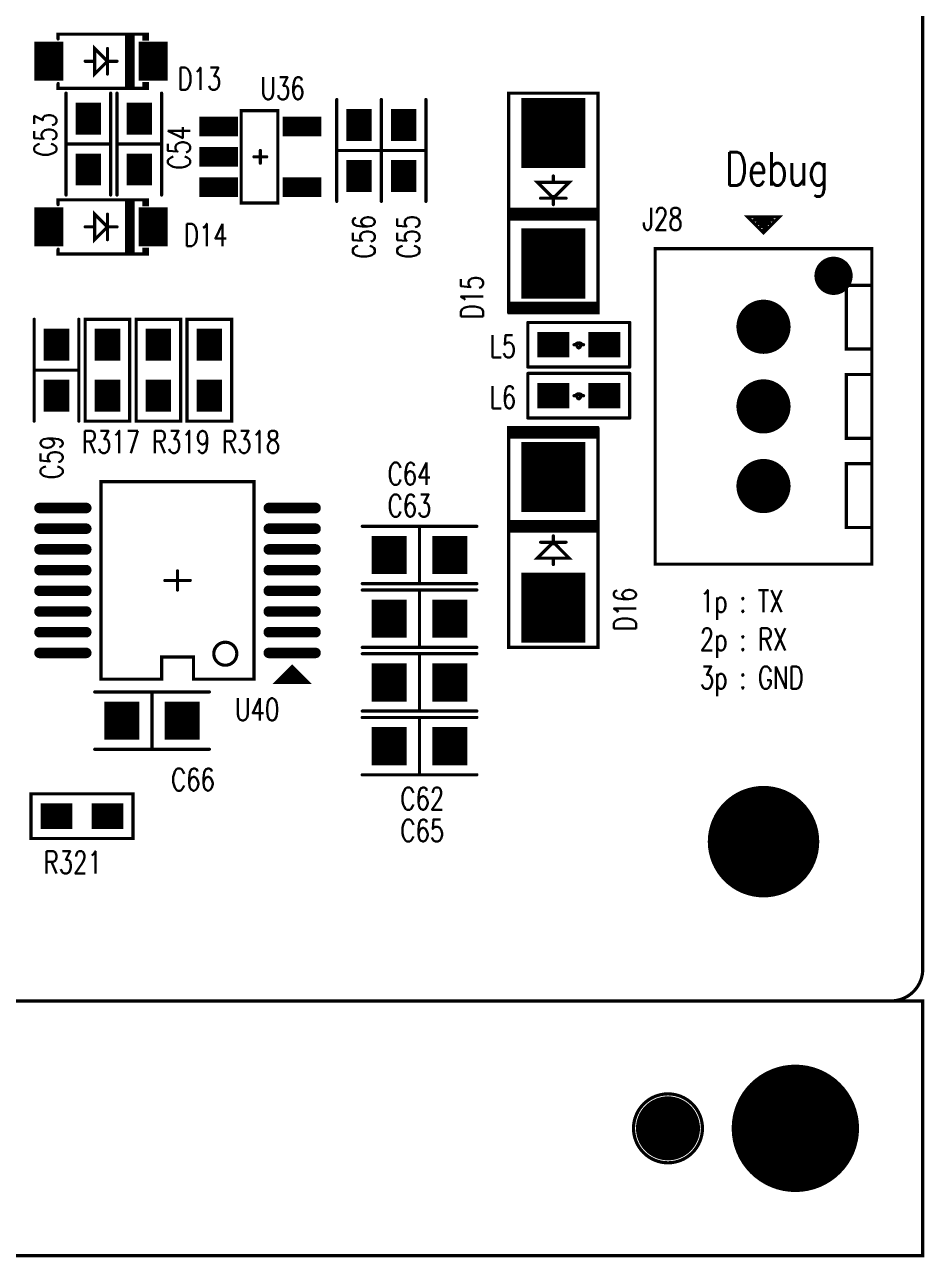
# Model space of a CAD drawing. Extents: x -22 to 239, y -29 to 162.
# Drawn here: x 209.8 to 238.05, y -8.05 to 30.65 of the extents above; entities that cross this region are included whole.
import ezdxf

# ---------------------------------------------------------------- set-up
doc = ezdxf.new("R2010")
doc.units = 0
for name, color, linetype in [('2D_LINE_00', 150, 'CONTINUOUS'), ('BOARD_OUTLINE_00', 255, 'CONTINUOUS'), ('DRIL_NPLTE_THRU_01', 5, 'CONTINUOUS'), ('DRIL_NPLTE_THRU_02', 106, 'CONTINUOUS'), ('DRIL_NPLTE_THRU_03', 96, 'CONTINUOUS'), ('DRIL_NPLTE_THRU_04', 34, 'CONTINUOUS'), ('DRIL_PLTE_THRU_01', 5, 'CONTINUOUS'), ('DRIL_PLTE_THRU_02', 106, 'CONTINUOUS'), ('DRIL_PLTE_THRU_03', 96, 'CONTINUOUS'), ('DRIL_PLTE_THRU_04', 34, 'CONTINUOUS'), ('DRIL_SYMBOL', 255, 'CONTINUOUS'), ('PADS_BOT', 43, 'CONTINUOUS'), ('PADS_INNER', 186, 'CONTINUOUS'), ('PADS_TOP', 186, 'CONTINUOUS'), ('PADS_XR_121', 255, 'CONTINUOUS'), ('PART_BOT_2DLINE_00', 210, 'CONTINUOUS'), ('PART_BOT_COPPER_121', 255, 'CONTINUOUS'), ('PART_NAME_01', 3, 'CONTINUOUS'), ('PART_TOP_2DLINE_00', 150, 'CONTINUOUS'), ('PART_TOP_COPPER_121', 255, 'CONTINUOUS'), ('TEXT_126', 255, 'CONTINUOUS')]:
    doc.layers.add(name, color=color, linetype=linetype)
doc.styles.add('W0$1', font='simplex', dxfattribs={"width": 0.75})
doc.styles.add('W0$15', font='simplex', dxfattribs={"width": 0.75})

# ---------------------------------------------------------------- blocks, each defined once
blk = doc.blocks.new('BOARD_100')
at = {"layer": 'BOARD_OUTLINE_00', "const_width": 0.1}
blk.add_lwpolyline([(0, -1, -0.414214), (1, 0), (237, 0, -0.414214), (238, -1), (238, -149, -0.414214), (237, -150), (1, -150, -0.414214), (0, -149)], format="xyb", close=True, dxfattribs=at)
blk = doc.blocks.new('SMOOTH_0$1')
at = {"const_width": 0.05}
blk.add_lwpolyline([(-0.025, 0, 1), (0.025, 0, 1)], format="xyb", close=True, dxfattribs=at)
blk = doc.blocks.new('DRAWING_3')
at = {"layer": '2D_LINE_00', "const_width": 0.1}
blk.add_lwpolyline([(0.052, -1.226), (238.052, -1.226), (238.052, -9.226), (0.052, -9.226)], close=True, dxfattribs=at)
at = {"layer": '2D_LINE_00'}
for p in [(238.052, -1.226), (238.052, -9.226)]:
    blk.add_blockref('SMOOTH_0$1', p, dxfattribs=at)
blk = doc.blocks.new('DRIL_SYMBOL_4')
at = {"layer": 'DRIL_SYMBOL', "const_width": 0.0508}
for points in [[(-0.254, 0), (0.254, 0)], [(0, -0.254), (0, 0.254)]]:
    blk.add_lwpolyline(points, dxfattribs=at)
blk = doc.blocks.new('DRIL_HOLE_4')
at = {"const_width": 2}
blk.add_lwpolyline([(-1, 0, 1), (1, 0, 1)], format="xyb", close=True, dxfattribs=at)
blk.add_blockref('DRIL_SYMBOL_4', (0, 0))
blk = doc.blocks.new('PAD_0')
at = {"const_width": 1}
blk.add_lwpolyline([(0, -0.5, 1), (0, 0.5, 1)], format="xyb", close=True, dxfattribs=at)
blk = doc.blocks.new('STK_TOP_92')
at = {"layer": 'DRIL_NPLTE_THRU_01'}
blk.add_blockref('DRIL_HOLE_4', (0, 0), dxfattribs=at)
at = {"layer": 'DRIL_NPLTE_THRU_02'}
blk.add_blockref('DRIL_HOLE_4', (0, 0), dxfattribs=at)
at = {"layer": 'DRIL_NPLTE_THRU_03'}
blk.add_blockref('DRIL_HOLE_4', (0, 0), dxfattribs=at)
at = {"layer": 'DRIL_NPLTE_THRU_04'}
blk.add_blockref('DRIL_HOLE_4', (0, 0), dxfattribs=at)
at = {"layer": 'PADS_BOT'}
blk.add_blockref('PAD_0', (0, 0), dxfattribs=at)
at = {"layer": 'PADS_INNER'}
blk.add_blockref('PAD_0', (0, 0), dxfattribs=at)
at = {"layer": 'PADS_TOP'}
blk.add_blockref('PAD_0', (0, 0), dxfattribs=at)
blk = doc.blocks.new('SYM_TOP_6')
blk.add_blockref('STK_TOP_92', (0, 0))
blk = doc.blocks.new('PART_TOP_1')
blk.add_blockref('SYM_TOP_6', (0, 0))
blk = doc.blocks.new('PART_BODY_TOP_4')
at = {"layer": 'PART_TOP_2DLINE_00', "const_width": 0.1}
blk.add_lwpolyline([(-1.082, 0, 1), (1.082, 0, 1)], format="xyb", close=True, dxfattribs=at)
at = {"layer": 'PART_TOP_COPPER_121', "const_width": 0.1}
blk.add_lwpolyline([(-0.955, 0, 1), (0.955, 0, 1)], format="xyb", close=True, dxfattribs=at)
blk = doc.blocks.new('DRIL_HOLE_0')
blk.add_lwpolyline([(0, 0, 1), (0, 0, 1)], format="xyb", close=True)
blk = doc.blocks.new('PAD_1')
blk.add_lwpolyline([(0, 0, 1), (0, 0, 1)], format="xyb", close=True)
blk = doc.blocks.new('PAD_2')
at = {"const_width": 0.5}
blk.add_lwpolyline([(0, -0.25, 1), (0, 0.25, 1)], format="xyb", close=True, dxfattribs=at)
blk = doc.blocks.new('STK_TOP_93')
at = {"layer": 'DRIL_PLTE_THRU_01'}
blk.add_blockref('DRIL_HOLE_0', (0, 0), dxfattribs=at)
at = {"layer": 'DRIL_PLTE_THRU_02'}
blk.add_blockref('DRIL_HOLE_0', (0, 0), dxfattribs=at)
at = {"layer": 'DRIL_PLTE_THRU_03'}
blk.add_blockref('DRIL_HOLE_0', (0, 0), dxfattribs=at)
at = {"layer": 'DRIL_PLTE_THRU_04'}
blk.add_blockref('DRIL_HOLE_0', (0, 0), dxfattribs=at)
at = {"layer": 'PADS_BOT'}
blk.add_blockref('PAD_1', (0, 0), dxfattribs=at)
at = {"layer": 'PADS_INNER'}
blk.add_blockref('PAD_1', (0, 0), dxfattribs=at)
at = {"layer": 'PADS_TOP'}
blk.add_blockref('PAD_2', (0, 0), dxfattribs=at)
at = {"layer": 'PADS_XR_121'}
blk.add_blockref('PAD_0', (0, 0), dxfattribs=at)
blk = doc.blocks.new('SYM_TOP_7')
for name in ['PART_BODY_TOP_4', 'STK_TOP_93']:
    blk.add_blockref(name, (0, 0))
blk = doc.blocks.new('PART_TOP_3')
blk.add_blockref('SYM_TOP_7', (0, 0))
blk = doc.blocks.new('PART_BODY_BOT_4')
at = {"layer": 'PART_BOT_2DLINE_00', "const_width": 0.1}
blk.add_lwpolyline([(-1.082, 0, 1), (1.082, 0, 1)], format="xyb", close=True, dxfattribs=at)
at = {"layer": 'PART_BOT_COPPER_121', "const_width": 0.1}
blk.add_lwpolyline([(-0.955, 0, 1), (0.955, 0, 1)], format="xyb", close=True, dxfattribs=at)
blk = doc.blocks.new('STK_BOT_93')
at = {"layer": 'DRIL_PLTE_THRU_01'}
blk.add_blockref('DRIL_HOLE_0', (0, 0), dxfattribs=at)
at = {"layer": 'DRIL_PLTE_THRU_02'}
blk.add_blockref('DRIL_HOLE_0', (0, 0), dxfattribs=at)
at = {"layer": 'DRIL_PLTE_THRU_03'}
blk.add_blockref('DRIL_HOLE_0', (0, 0), dxfattribs=at)
at = {"layer": 'DRIL_PLTE_THRU_04'}
blk.add_blockref('DRIL_HOLE_0', (0, 0), dxfattribs=at)
at = {"layer": 'PADS_BOT'}
blk.add_blockref('PAD_2', (0, 0), dxfattribs=at)
at = {"layer": 'PADS_INNER'}
blk.add_blockref('PAD_1', (0, 0), dxfattribs=at)
at = {"layer": 'PADS_TOP'}
blk.add_blockref('PAD_1', (0, 0), dxfattribs=at)
at = {"layer": 'PADS_XR_121'}
blk.add_blockref('PAD_0', (0, 0), dxfattribs=at)
blk = doc.blocks.new('SYM_BOT_7')
for name in ['PART_BODY_BOT_4', 'STK_BOT_93']:
    blk.add_blockref(name, (0, 0))
blk = doc.blocks.new('PART_BOT_5')
blk.add_blockref('SYM_BOT_7', (0, 0))
blk = doc.blocks.new('PART_BODY_TOP_6')
at = {"layer": 'PART_TOP_2DLINE_00', "const_width": 0.1}
blk.add_lwpolyline([(-3.1, -2.4), (-3.1, -0.5), (-2.4, -0.5), (-2.4, 0.5), (-3.1, 0.5), (-3.1, 2.4), (3.1, 2.4), (3.1, -2.4)], close=True, dxfattribs=at)
for points in [[(0, -0.4), (0, 0.4)], [(-0.3, 0), (0.3, 0)], [(-2.7, -3.6), (-3.2, -4.1), (-3.2, -3.1), (-2.7, -3.6)], [(-3.1, -3.2), (-3.1, -4), (-3, -3.9), (-3, -3.3), (-2.9, -3.4), (-2.9, -3.8), (-2.8, -3.7), (-2.8, -3.5)]]:
    blk.add_lwpolyline(points, dxfattribs=at)
blk.add_lwpolyline([(-2.3, -1.861, 1), (-2.3, -1.139, 1)], format="xyb", close=True, dxfattribs=at)
at = {"layer": 'PART_TOP_2DLINE_00'}
for p in [(-3.1, 2.4), (3.1, 2.4), (-3.1, 0.5), (-2.4, 0.5), (0, 0.4), (-0.3, 0), (0.3, 0), (0, -0.4), (-3.1, -0.5), (-2.4, -0.5), (-3.1, -2.4), (3.1, -2.4), (-3.2, -3.1), (-3.1, -3.2), (-3, -3.3), (-2.9, -3.4), (-2.8, -3.5), (-3, -3.9), (-2.9, -3.8), (-2.8, -3.7), (-2.7, -3.6), (-2.7, -3.6), (-3.2, -4.1), (-3.1, -4)]:
    blk.add_blockref('SMOOTH_0$1', p, dxfattribs=at)
blk = doc.blocks.new('PAD_4')
at = {"const_width": 0.165}
blk.add_lwpolyline([(-0.735, -0.0825), (0.735, -0.0825, 1), (0.735, 0.0825), (-0.735, 0.0825, 1)], format="xyb", close=True, dxfattribs=at)
blk = doc.blocks.new('STK_TOP_107')
at = {"layer": 'DRIL_NPLTE_THRU_01'}
blk.add_blockref('DRIL_HOLE_0', (0, 0), dxfattribs=at)
at = {"layer": 'DRIL_NPLTE_THRU_02'}
blk.add_blockref('DRIL_HOLE_0', (0, 0), dxfattribs=at)
at = {"layer": 'DRIL_NPLTE_THRU_03'}
blk.add_blockref('DRIL_HOLE_0', (0, 0), dxfattribs=at)
at = {"layer": 'DRIL_NPLTE_THRU_04'}
blk.add_blockref('DRIL_HOLE_0', (0, 0), dxfattribs=at)
at = {"layer": 'PADS_BOT'}
blk.add_blockref('PAD_1', (0, 0), dxfattribs=at)
at = {"layer": 'PADS_INNER'}
blk.add_blockref('PAD_1', (0, 0), dxfattribs=at)
at = {"layer": 'PADS_TOP', "rotation": 90}
blk.add_blockref('PAD_4', (0, 0), dxfattribs=at)
blk = doc.blocks.new('SYM_TOP_9')
for name, p in [('STK_TOP_107', (-2.275, 3.6)), ('STK_TOP_107', (-1.625, 3.6)), ('STK_TOP_107', (-0.975, 3.6)), ('STK_TOP_107', (-0.325, 3.6)), ('STK_TOP_107', (0.325, 3.6)), ('STK_TOP_107', (0.975, 3.6)), ('STK_TOP_107', (1.625, 3.6)), ('STK_TOP_107', (2.275, 3.6)), ('PART_BODY_TOP_6', (0, 0)), ('STK_TOP_107', (-2.275, -3.6)), ('STK_TOP_107', (-1.625, -3.6)), ('STK_TOP_107', (-0.975, -3.6)), ('STK_TOP_107', (-0.325, -3.6)), ('STK_TOP_107', (0.325, -3.6)), ('STK_TOP_107', (0.975, -3.6)), ('STK_TOP_107', (1.625, -3.6)), ('STK_TOP_107', (2.275, -3.6))]:
    blk.add_blockref(name, p)
blk = doc.blocks.new('PART_TOP_7')
blk.add_blockref('SYM_TOP_9', (0, 0))
at = {"layer": 'PART_NAME_01', "style": 'W0$1', "width": 0.75}
blk.add_text('U40', height=0.7, rotation=270, dxfattribs=at).set_placement((-4.4, -1.8))
blk = doc.blocks.new('PART_BODY_TOP_9')
at = {"layer": 'PART_TOP_2DLINE_00', "const_width": 0.1}
for points in [[(-1.45, 0.55), (1.45, 0.55), (1.45, -0.6), (-1.45, -0.6), (-1.45, 0.55)], [(-0.2, 0), (0.2, 0)], [(0, 0.2), (0, -0.2)]]:
    blk.add_lwpolyline(points, dxfattribs=at)
at = {"layer": 'PART_TOP_2DLINE_00'}
for p in [(-1.45, 0.55), (-1.45, 0.55), (1.45, 0.55), (-0.2, 0), (0, 0.2), (0.2, 0), (0, -0.2), (-1.45, -0.6), (1.45, -0.6)]:
    blk.add_blockref('SMOOTH_0$1', p, dxfattribs=at)
blk = doc.blocks.new('PAD_7')
at = {"const_width": 0.62}
blk.add_lwpolyline([(-0.61, 0), (0.61, 0)], dxfattribs=at)
blk = doc.blocks.new('STK_TOP_110')
at = {"layer": 'DRIL_PLTE_THRU_01'}
blk.add_blockref('DRIL_HOLE_0', (0, 0), dxfattribs=at)
at = {"layer": 'DRIL_PLTE_THRU_02'}
blk.add_blockref('DRIL_HOLE_0', (0, 0), dxfattribs=at)
at = {"layer": 'DRIL_PLTE_THRU_03'}
blk.add_blockref('DRIL_HOLE_0', (0, 0), dxfattribs=at)
at = {"layer": 'DRIL_PLTE_THRU_04'}
blk.add_blockref('DRIL_HOLE_0', (0, 0), dxfattribs=at)
at = {"layer": 'PADS_BOT'}
blk.add_blockref('PAD_1', (0, 0), dxfattribs=at)
at = {"layer": 'PADS_INNER'}
blk.add_blockref('PAD_1', (0, 0), dxfattribs=at)
at = {"layer": 'PADS_TOP', "rotation": 90}
blk.add_blockref('PAD_7', (0, 0), dxfattribs=at)
blk = doc.blocks.new('SYM_TOP_12')
for name, p in [('STK_TOP_110', (-0.95, 1.31)), ('STK_TOP_110', (0.95, 1.31)), ('PART_BODY_TOP_9', (0, 0)), ('STK_TOP_110', (-0.95, -1.31)), ('STK_TOP_110', (0, -1.31)), ('STK_TOP_110', (0.95, -1.31))]:
    blk.add_blockref(name, p)
blk = doc.blocks.new('PART_TOP_10')
blk.add_blockref('SYM_TOP_12', (0, 0))
at = {"layer": 'PART_NAME_01', "style": 'W0$1', "width": 0.75}
blk.add_text('U36', height=0.7, rotation=90, dxfattribs=at).set_placement((-1.8, 0))
blk = doc.blocks.new('PART_BODY_TOP_33')
at = {"layer": 'PART_TOP_2DLINE_00', "const_width": 0.1}
for points in [[(-4.95, -3.4), (4.95, -3.4), (4.95, 3.4), (-4.95, 3.4)], [(-3.8, -2.6), (-1.8, -2.6), (-1.8, -3.4), (-3.8, -3.4)], [(-1, -2.6), (1, -2.6), (1, -3.4), (-1, -3.4)], [(1.8, -2.6), (3.8, -2.6), (3.8, -3.4), (1.8, -3.4)]]:
    blk.add_lwpolyline(points, close=True, dxfattribs=at)
for points in [[(5.45, 0), (5.95, 0.5), (5.95, -0.5), (5.45, 0)], [(5.55, -0.1), (5.55, 0)], [(5.65, -0.1), (5.65, 0.1)], [(5.75, -0.2), (5.75, 0.2)], [(5.85, -0.3), (5.85, 0.3)]]:
    blk.add_lwpolyline(points, dxfattribs=at)
at = {"layer": 'PART_TOP_2DLINE_00'}
for p in [(-4.95, 3.4), (4.95, 3.4), (5.95, 0.5), (5.45, 0), (5.45, 0), (5.55, 0), (5.65, 0.1), (5.75, 0.2), (5.85, 0.3), (5.55, -0.1), (5.65, -0.1), (5.75, -0.2), (5.85, -0.3), (5.95, -0.5), (-3.8, -2.6), (-1.8, -2.6), (-1, -2.6), (1, -2.6), (1.8, -2.6), (3.8, -2.6), (-4.95, -3.4), (-3.8, -3.4), (-1.8, -3.4), (-1, -3.4), (1, -3.4), (1.8, -3.4), (3.8, -3.4), (4.95, -3.4)]:
    blk.add_blockref('SMOOTH_0$1', p, dxfattribs=at)
blk = doc.blocks.new('DRIL_SYMBOL_1')
at = {"layer": 'DRIL_SYMBOL', "const_width": 0.0508}
for points in [[(-0.254, 0), (0.254, 0)], [(0, -0.254), (0, 0.254)]]:
    blk.add_lwpolyline(points, dxfattribs=at)
blk = doc.blocks.new('DRIL_HOLE_1')
at = {"const_width": 0.5}
blk.add_lwpolyline([(-0.25, 0, 1), (0.25, 0, 1)], format="xyb", close=True, dxfattribs=at)
blk.add_blockref('DRIL_SYMBOL_1', (0, 0))
blk = doc.blocks.new('PAD_21')
at = {"const_width": 0.85}
blk.add_lwpolyline([(0, -0.425, 1), (0, 0.425, 1)], format="xyb", close=True, dxfattribs=at)
blk = doc.blocks.new('STK_TOP_133')
at = {"layer": 'DRIL_PLTE_THRU_01'}
blk.add_blockref('DRIL_HOLE_1', (0, 0), dxfattribs=at)
at = {"layer": 'DRIL_PLTE_THRU_02'}
blk.add_blockref('DRIL_HOLE_1', (0, 0), dxfattribs=at)
at = {"layer": 'DRIL_PLTE_THRU_03'}
blk.add_blockref('DRIL_HOLE_1', (0, 0), dxfattribs=at)
at = {"layer": 'DRIL_PLTE_THRU_04'}
blk.add_blockref('DRIL_HOLE_1', (0, 0), dxfattribs=at)
at = {"layer": 'PADS_BOT'}
blk.add_blockref('PAD_21', (0, 0), dxfattribs=at)
at = {"layer": 'PADS_INNER'}
blk.add_blockref('PAD_21', (0, 0), dxfattribs=at)
at = {"layer": 'PADS_TOP'}
blk.add_blockref('PAD_21', (0, 0), dxfattribs=at)
blk = doc.blocks.new('DRIL_SYMBOL_1$2')
at = {"layer": 'DRIL_SYMBOL', "const_width": 0.0508}
for points in [[(-0.254, 0), (0.254, 0)], [(0, -0.254), (0, 0.254)]]:
    blk.add_lwpolyline(points, dxfattribs=at)
blk = doc.blocks.new('DRIL_HOLE_1$2')
at = {"const_width": 0.6}
blk.add_lwpolyline([(-0.3, 0, 1), (0.3, 0, 1)], format="xyb", close=True, dxfattribs=at)
blk.add_blockref('DRIL_SYMBOL_1$2', (0, 0))
blk = doc.blocks.new('PAD_22')
at = {"const_width": 0.6}
blk.add_lwpolyline([(0, -0.3, 1), (0, 0.3, 1)], format="xyb", close=True, dxfattribs=at)
blk = doc.blocks.new('STK_TOP_134')
at = {"layer": 'DRIL_NPLTE_THRU_01'}
blk.add_blockref('DRIL_HOLE_1$2', (0, 0), dxfattribs=at)
at = {"layer": 'DRIL_NPLTE_THRU_02'}
blk.add_blockref('DRIL_HOLE_1$2', (0, 0), dxfattribs=at)
at = {"layer": 'DRIL_NPLTE_THRU_03'}
blk.add_blockref('DRIL_HOLE_1$2', (0, 0), dxfattribs=at)
at = {"layer": 'DRIL_NPLTE_THRU_04'}
blk.add_blockref('DRIL_HOLE_1$2', (0, 0), dxfattribs=at)
at = {"layer": 'PADS_BOT'}
blk.add_blockref('PAD_22', (0, 0), dxfattribs=at)
at = {"layer": 'PADS_INNER'}
blk.add_blockref('PAD_22', (0, 0), dxfattribs=at)
at = {"layer": 'PADS_TOP'}
blk.add_blockref('PAD_22', (0, 0), dxfattribs=at)
blk = doc.blocks.new('SYM_TOP_36')
for name, p in [('PART_BODY_TOP_33', (0, 0)), ('STK_TOP_133', (-2.5, 0)), ('STK_TOP_133', (0, 0)), ('STK_TOP_133', (2.5, 0)), ('STK_TOP_134', (4.1, -2.2))]:
    blk.add_blockref(name, p)
blk = doc.blocks.new('PART_TOP_44')
blk.add_blockref('SYM_TOP_36', (0, 0))
at = {"layer": 'PART_NAME_01', "style": 'W0$1', "width": 0.75}
blk.add_text('J28', height=0.7, rotation=270, dxfattribs=at).set_placement((5.536, 3.799))
blk = doc.blocks.new('PART_BODY_TOP_36')
at = {"layer": 'PART_TOP_2DLINE_00', "const_width": 0.1}
for points in [[(-1.599946, 0.700024), (1.599946, 0.700024)], [(0, 0.700024), (0, -0.700024)], [(-1.599946, -0.700024), (1.599946, -0.700024)]]:
    blk.add_lwpolyline(points, dxfattribs=at)
at = {"layer": 'PART_TOP_2DLINE_00'}
for p in [(-1.599946, 0.700024), (0, 0.700024), (1.599946, 0.700024), (-1.599946, -0.700024), (0, -0.700024), (1.599946, -0.700024)]:
    blk.add_blockref('SMOOTH_0$1', p, dxfattribs=at)
blk = doc.blocks.new('PAD_25')
at = {"const_width": 0.8}
blk.add_lwpolyline([(-0.5, 0), (0.5, 0)], dxfattribs=at)
blk = doc.blocks.new('STK_TOP_43')
at = {"layer": 'DRIL_NPLTE_THRU_01'}
blk.add_blockref('DRIL_HOLE_0', (0, 0), dxfattribs=at)
at = {"layer": 'DRIL_NPLTE_THRU_02'}
blk.add_blockref('DRIL_HOLE_0', (0, 0), dxfattribs=at)
at = {"layer": 'DRIL_NPLTE_THRU_03'}
blk.add_blockref('DRIL_HOLE_0', (0, 0), dxfattribs=at)
at = {"layer": 'DRIL_NPLTE_THRU_04'}
blk.add_blockref('DRIL_HOLE_0', (0, 0), dxfattribs=at)
at = {"layer": 'PADS_BOT'}
blk.add_blockref('PAD_1', (0, 0), dxfattribs=at)
at = {"layer": 'PADS_INNER'}
blk.add_blockref('PAD_1', (0, 0), dxfattribs=at)
at = {"layer": 'PADS_TOP'}
blk.add_blockref('PAD_25', (0, 0), dxfattribs=at)
blk = doc.blocks.new('SYM_TOP_39')
for name, p in [('STK_TOP_43', (-0.8001, 0)), ('PART_BODY_TOP_36', (0, 0)), ('STK_TOP_43', (0.8001, 0))]:
    blk.add_blockref(name, p)
blk = doc.blocks.new('PART_TOP_93')
blk.add_blockref('SYM_TOP_39', (0, 0))
at = {"layer": 'PART_NAME_01', "style": 'W0$1', "width": 0.75}
blk.add_text('C53', height=0.7, dxfattribs=at).set_placement((-0.4, 1))
blk = doc.blocks.new('PART_TOP_94')
blk.add_blockref('SYM_TOP_39', (0, 0))
at = {"layer": 'PART_NAME_01', "style": 'W0$1', "width": 0.75}
blk.add_text('C54', height=0.7, dxfattribs=at).set_placement((-0.8, -1.6))
blk = doc.blocks.new('PART_TOP_95')
blk.add_blockref('SYM_TOP_39', (0, 0))
at = {"layer": 'PART_NAME_01', "style": 'W0$1', "width": 0.75}
blk.add_text('C55', height=0.7, dxfattribs=at).set_placement((-3.4, -0.5))
blk = doc.blocks.new('PART_TOP_96')
blk.add_blockref('SYM_TOP_39', (0, 0))
at = {"layer": 'PART_NAME_01', "style": 'W0$1', "width": 0.75}
blk.add_text('C56', height=0.7, dxfattribs=at).set_placement((-3.4, -0.5))
blk = doc.blocks.new('PART_TOP_99')
blk.add_blockref('SYM_TOP_39', (0, 0))
at = {"layer": 'PART_NAME_01', "style": 'W0$1', "width": 0.75}
blk.add_text('C59', height=0.7, dxfattribs=at).set_placement((-3.424, -0.194))
blk = doc.blocks.new('PART_BODY_TOP_37')
at = {"layer": 'PART_TOP_2DLINE_00', "const_width": 0.1}
for points in [[(-1.8001, 0.89992), (1.8001, 0.89992)], [(0, 0.89992), (0, -0.89992)], [(-1.8001, -0.89992), (1.8001, -0.89992)]]:
    blk.add_lwpolyline(points, dxfattribs=at)
at = {"layer": 'PART_TOP_2DLINE_00'}
for p in [(-1.8001, 0.89992), (0, 0.89992), (1.8001, 0.89992), (-1.8001, -0.89992), (0, -0.89992), (1.8001, -0.89992)]:
    blk.add_blockref('SMOOTH_0$1', p, dxfattribs=at)
blk = doc.blocks.new('PAD_26')
at = {"const_width": 1.1}
blk.add_lwpolyline([(-0.6, 0), (0.6, 0)], dxfattribs=at)
blk = doc.blocks.new('STK_TOP_137')
at = {"layer": 'DRIL_NPLTE_THRU_01'}
blk.add_blockref('DRIL_HOLE_0', (0, 0), dxfattribs=at)
at = {"layer": 'DRIL_NPLTE_THRU_02'}
blk.add_blockref('DRIL_HOLE_0', (0, 0), dxfattribs=at)
at = {"layer": 'DRIL_NPLTE_THRU_03'}
blk.add_blockref('DRIL_HOLE_0', (0, 0), dxfattribs=at)
at = {"layer": 'DRIL_NPLTE_THRU_04'}
blk.add_blockref('DRIL_HOLE_0', (0, 0), dxfattribs=at)
at = {"layer": 'PADS_BOT'}
blk.add_blockref('PAD_1', (0, 0), dxfattribs=at)
at = {"layer": 'PADS_INNER'}
blk.add_blockref('PAD_1', (0, 0), dxfattribs=at)
at = {"layer": 'PADS_TOP', "rotation": 90}
blk.add_blockref('PAD_26', (0, 0), dxfattribs=at)
blk = doc.blocks.new('SYM_TOP_40')
for name, p in [('PART_BODY_TOP_37', (0, 0)), ('STK_TOP_137', (-0.94996, 0)), ('STK_TOP_137', (0.94996, 0))]:
    blk.add_blockref(name, p)
blk = doc.blocks.new('PART_TOP_110')
blk.add_blockref('SYM_TOP_40', (0, 0))
at = {"layer": 'PART_NAME_01', "style": 'W0$1', "width": 0.75}
blk.add_text('C62', height=0.7, rotation=180, dxfattribs=at).set_placement((0.6, 4))
blk = doc.blocks.new('PART_TOP_111')
blk.add_blockref('SYM_TOP_40', (0, 0))
at = {"layer": 'PART_NAME_01', "style": 'W0$1', "width": 0.75}
blk.add_text('C63', height=0.7, rotation=180, dxfattribs=at).set_placement((1, -3.2))
blk = doc.blocks.new('PART_TOP_112')
blk.add_blockref('SYM_TOP_40', (0, 0))
at = {"layer": 'PART_NAME_01', "style": 'W0$1', "width": 0.75}
blk.add_text('C64', height=0.7, rotation=180, dxfattribs=at).set_placement((1, -2.2))
blk = doc.blocks.new('PART_TOP_113')
blk.add_blockref('SYM_TOP_40', (0, 0))
at = {"layer": 'PART_NAME_01', "style": 'W0$1', "width": 0.75}
blk.add_text('C65', height=0.7, rotation=180, dxfattribs=at).set_placement((0.6, 3))
blk = doc.blocks.new('PART_TOP_114')
blk.add_blockref('SYM_TOP_40', (0, 0))
at = {"layer": 'PART_NAME_01', "style": 'W0$1', "width": 0.75}
blk.add_text('C66', height=0.7, dxfattribs=at).set_placement((0.6, -2.2))
blk = doc.blocks.new('PART_BODY_TOP_39')
at = {"layer": 'PART_TOP_2DLINE_00', "const_width": 0.1}
for points in [[(-1.599946, 0.700024), (1.599946, 0.700024)], [(-1.599946, -0.700024), (-1.599946, 0.700024)], [(1.599946, 0.700024), (1.599946, -0.700024)], [(-0.150114, 0), (-0.100076, 0)], [(0.150114, 0), (0.100076, 0)], [(-1.599946, -0.700024), (1.599946, -0.700024)]]:
    blk.add_lwpolyline(points, dxfattribs=at)
for points in [[(0, -0.100076, 1.617558874), (-0.100076, 0)], [(0.100076, 0, 1.617558874), (0, -0.100076)]]:
    blk.add_lwpolyline(points, format="xyb", dxfattribs=at)
at = {"layer": 'PART_TOP_2DLINE_00'}
for p in [(-1.599946, 0.700024), (-1.599946, 0.700024), (1.599946, 0.700024), (1.599946, 0.700024), (-0.150114, 0), (-0.100076, 0), (-0.100076, 0), (0.100076, 0), (0.100076, 0), (0.150114, 0), (0, -0.100076), (0, -0.100076), (-1.599946, -0.700024), (-1.599946, -0.700024), (1.599946, -0.700024), (1.599946, -0.700024)]:
    blk.add_blockref('SMOOTH_0$1', p, dxfattribs=at)
blk = doc.blocks.new('SYM_TOP_42')
for name, p in [('STK_TOP_43', (-0.8001, 0)), ('PART_BODY_TOP_39', (0, 0)), ('STK_TOP_43', (0.8001, 0))]:
    blk.add_blockref(name, p)
blk = doc.blocks.new('PART_TOP_140')
blk.add_blockref('SYM_TOP_42', (0, 0))
at = {"layer": 'PART_NAME_01', "style": 'W0$1', "width": 0.75}
blk.add_text('L5', height=0.7, dxfattribs=at).set_placement((-2.8, -0.4))
blk = doc.blocks.new('PART_TOP_141')
blk.add_blockref('SYM_TOP_42', (0, 0))
at = {"layer": 'PART_NAME_01', "style": 'W0$1', "width": 0.75}
blk.add_text('L6', height=0.7, dxfattribs=at).set_placement((-2.8, -0.4))
blk = doc.blocks.new('PART_BODY_TOP_42')
at = {"layer": 'PART_TOP_2DLINE_00', "const_width": 0.1}
for points in [[(-1.35, 0.7), (-1.45, 0.7), (-1.45, 0.85), (-1.35, 0.85)], [(-0.8, -0.85), (-1, -0.85), (-1, 0.85), (-0.8, 0.85)], [(-0.9, -0.85), (-1, -0.85), (-1, 0.85), (-0.9, 0.85)], [(-1.35, -0.85), (-1.45, -0.85), (-1.45, -0.7), (-1.35, -0.7)]]:
    blk.add_lwpolyline(points, close=True, dxfattribs=at)
for points in [[(1.35, 0.7), (1.35, 0.85), (-1.35, 0.85), (-1.35, 0.7)], [(-0.2, 0), (0.2, -0.4), (0.2, 0.4), (-0.2, 0)], [(-0.2, -0.4), (-0.2, 0.4)], [(-0.2, 0), (-0.5, 0)], [(0.2, 0), (0.5, 0)], [(1.35, -0.7), (1.35, -0.85), (-1.35, -0.85), (-1.35, -0.7)]]:
    blk.add_lwpolyline(points, dxfattribs=at)
at = {"layer": 'PART_TOP_2DLINE_00'}
for p in [(-1.45, 0.85), (-1.35, 0.85), (-1.35, 0.85), (-1, 0.85), (-1, 0.85), (-0.9, 0.85), (-0.8, 0.85), (1.35, 0.85), (-1.45, 0.7), (-1.35, 0.7), (-1.35, 0.7), (-0.2, 0.4), (0.2, 0.4), (1.35, 0.7), (-0.5, 0), (-0.2, 0), (-0.2, 0), (-0.2, 0), (0.2, 0), (0.5, 0), (-0.2, -0.4), (0.2, -0.4), (-1.45, -0.7), (-1.35, -0.7), (-1.35, -0.7), (1.35, -0.7), (-1.45, -0.85), (-1.35, -0.85), (-1.35, -0.85), (-1, -0.85), (-1, -0.85), (-0.9, -0.85), (-0.8, -0.85), (1.35, -0.85)]:
    blk.add_blockref('SMOOTH_0$1', p, dxfattribs=at)
blk = doc.blocks.new('PAD_28')
at = {"const_width": 0.91}
blk.add_lwpolyline([(-0.61, 0), (0.61, 0)], dxfattribs=at)
blk = doc.blocks.new('STK_TOP_143')
at = {"layer": 'DRIL_NPLTE_THRU_01'}
blk.add_blockref('DRIL_HOLE_0', (0, 0), dxfattribs=at)
at = {"layer": 'DRIL_NPLTE_THRU_02'}
blk.add_blockref('DRIL_HOLE_0', (0, 0), dxfattribs=at)
at = {"layer": 'DRIL_NPLTE_THRU_03'}
blk.add_blockref('DRIL_HOLE_0', (0, 0), dxfattribs=at)
at = {"layer": 'DRIL_NPLTE_THRU_04'}
blk.add_blockref('DRIL_HOLE_0', (0, 0), dxfattribs=at)
at = {"layer": 'PADS_BOT'}
blk.add_blockref('PAD_1', (0, 0), dxfattribs=at)
at = {"layer": 'PADS_INNER'}
blk.add_blockref('PAD_1', (0, 0), dxfattribs=at)
at = {"layer": 'PADS_TOP', "rotation": 90}
blk.add_blockref('PAD_28', (0, 0), dxfattribs=at)
blk = doc.blocks.new('SYM_TOP_45')
for name, p in [('STK_TOP_143', (-1.64, 0)), ('PART_BODY_TOP_42', (0, 0)), ('STK_TOP_143', (1.64, 0))]:
    blk.add_blockref(name, p)
blk = doc.blocks.new('PART_TOP_157')
blk.add_blockref('SYM_TOP_45', (0, 0))
at = {"layer": 'PART_NAME_01', "style": 'W0$1', "width": 0.75}
blk.add_text('D13', height=0.7, rotation=180, dxfattribs=at).set_placement((-2.4, 0.9))
blk = doc.blocks.new('PART_TOP_158')
blk.add_blockref('SYM_TOP_45', (0, 0))
at = {"layer": 'PART_NAME_01', "style": 'W0$1', "width": 0.75}
blk.add_text('D14', height=0.7, rotation=180, dxfattribs=at).set_placement((-2.6, 0.6))
blk = doc.blocks.new('PART_BODY_TOP_45')
at = {"layer": 'PART_TOP_2DLINE_00', "const_width": 0.1}
blk.add_lwpolyline([(-1.599946, 0.700024), (1.599946, 0.700024), (1.599946, -0.700024), (-1.599946, -0.700024), (-1.599946, 0.700024)], dxfattribs=at)
at = {"layer": 'PART_TOP_2DLINE_00'}
for p in [(-1.599946, 0.700024), (-1.599946, 0.700024), (1.599946, 0.700024), (-1.599946, -0.700024), (1.599946, -0.700024)]:
    blk.add_blockref('SMOOTH_0$1', p, dxfattribs=at)
blk = doc.blocks.new('SYM_TOP_48')
for name, p in [('STK_TOP_43', (-0.8001, 0)), ('PART_BODY_TOP_45', (0, 0)), ('STK_TOP_43', (0.8001, 0))]:
    blk.add_blockref(name, p)
blk = doc.blocks.new('PART_TOP_374')
blk.add_blockref('SYM_TOP_48', (0, 0))
at = {"layer": 'PART_NAME_01', "style": 'W0$1', "width": 0.75}
blk.add_text('R317', height=0.7, rotation=90, dxfattribs=at).set_placement((2.6, -0.8))
blk = doc.blocks.new('PART_TOP_375')
blk.add_blockref('SYM_TOP_48', (0, 0))
at = {"layer": 'PART_NAME_01', "style": 'W0$1', "width": 0.75}
blk.add_text('R318', height=0.7, rotation=90, dxfattribs=at).set_placement((2.6, 0.4))
blk = doc.blocks.new('PART_TOP_376')
blk.add_blockref('SYM_TOP_48', (0, 0))
at = {"layer": 'PART_NAME_01', "style": 'W0$1', "width": 0.75}
blk.add_text('R319', height=0.7, rotation=90, dxfattribs=at).set_placement((2.6, -0.2))
blk = doc.blocks.new('PART_TOP_379')
blk.add_blockref('SYM_TOP_48', (0, 0))
at = {"layer": 'PART_NAME_01', "style": 'W0$1', "width": 0.75}
blk.add_text('R321', height=0.7, dxfattribs=at).set_placement((-1.2, -1.8))
blk = doc.blocks.new('PART_BODY_TOP_49')
at = {"layer": 'PART_TOP_2DLINE_00', "const_width": 0.1}
for points in [[(-3.6, 1.4), (-3.6, -1.4), (-3.5, -1.4), (-3.5, 1.4)], [(-2.5, 1.4), (-3.6, 1.4)], [(-3.45, 1.35), (-3.45, -1.35), (-3.35, -1.35), (-3.35, 1.35)], [(-2.7, 1.4), (2.7, 1.4)], [(-0.65, -1.4), (-0.65, 1.4), (-0.55, 1.4), (-0.55, -1.4), (-0.45, -1.4), (-0.45, 1.4), (-0.35, 1.4), (-0.35, -1.4)], [(0, 0), (0.5, 0.5), (0.5, -0.5), (0, 0)], [(0, 0.4), (0, -0.4)], [(0.05, 0), (-0.2, 0)], [(0.5, 0), (0.7, 0)], [(-2.6, -1.4), (-3.6, -1.4)], [(2.7, -1.4), (-2.7, -1.4)]]:
    blk.add_lwpolyline(points, dxfattribs=at)
blk.add_lwpolyline([(-3.3, 1.4), (3.3, 1.4), (3.3, -1.4), (-3.3, -1.4)], close=True, dxfattribs=at)
at = {"layer": 'PART_TOP_2DLINE_00'}
for p in [(-3.6, 1.4), (-3.6, 1.4), (-3.5, 1.4), (-3.45, 1.35), (-3.35, 1.35), (-3.3, 1.4), (-2.7, 1.4), (-2.5, 1.4), (-0.65, 1.4), (-0.55, 1.4), (-0.45, 1.4), (-0.35, 1.4), (2.7, 1.4), (3.3, 1.4), (0, 0.4), (0.5, 0.5), (-0.2, 0), (0, 0), (0, 0), (0.05, 0), (0.5, 0), (0.7, 0), (0, -0.4), (0.5, -0.5), (-3.6, -1.4), (-3.6, -1.4), (-3.5, -1.4), (-3.45, -1.35), (-3.35, -1.35), (-3.3, -1.4), (-2.7, -1.4), (-2.6, -1.4), (-0.65, -1.4), (-0.55, -1.4), (-0.45, -1.4), (-0.35, -1.4), (2.7, -1.4), (3.3, -1.4)]:
    blk.add_blockref('SMOOTH_0$1', p, dxfattribs=at)
blk = doc.blocks.new('PAD_33')
at = {"const_width": 2}
blk.add_lwpolyline([(-1.1, 0), (1.1, 0)], dxfattribs=at)
blk = doc.blocks.new('STK_TOP_148')
at = {"layer": 'DRIL_PLTE_THRU_01'}
blk.add_blockref('DRIL_HOLE_0', (0, 0), dxfattribs=at)
at = {"layer": 'DRIL_PLTE_THRU_02'}
blk.add_blockref('DRIL_HOLE_0', (0, 0), dxfattribs=at)
at = {"layer": 'DRIL_PLTE_THRU_03'}
blk.add_blockref('DRIL_HOLE_0', (0, 0), dxfattribs=at)
at = {"layer": 'DRIL_PLTE_THRU_04'}
blk.add_blockref('DRIL_HOLE_0', (0, 0), dxfattribs=at)
at = {"layer": 'PADS_BOT'}
blk.add_blockref('PAD_1', (0, 0), dxfattribs=at)
at = {"layer": 'PADS_INNER'}
blk.add_blockref('PAD_1', (0, 0), dxfattribs=at)
at = {"layer": 'PADS_TOP'}
blk.add_blockref('PAD_33', (0, 0), dxfattribs=at)
blk = doc.blocks.new('SYM_TOP_52')
for name, p in [('PART_BODY_TOP_49', (0, 0)), ('STK_TOP_148', (-2.05, 0)), ('STK_TOP_148', (2.05, 0))]:
    blk.add_blockref(name, p)
blk = doc.blocks.new('PART_TOP_536')
blk.add_blockref('SYM_TOP_52', (0, 0))
at = {"layer": 'PART_NAME_01', "style": 'W0$1', "width": 0.75}
blk.add_text('D15', height=0.7, dxfattribs=at).set_placement((-3.8, 2.2))
blk = doc.blocks.new('PART_TOP_537')
blk.add_blockref('SYM_TOP_52', (0, 0))
at = {"layer": 'PART_NAME_01', "style": 'W0$1', "width": 0.75}
blk.add_text('D16', height=0.7, rotation=180, dxfattribs=at).set_placement((2.8, 2.6))
blk = doc.blocks.new('DRIL_SYMBOL_3$5')
at = {"layer": 'DRIL_SYMBOL', "const_width": 0.0508}
for points in [[(-0.254, 0), (0.254, 0)], [(0, -0.254), (0, 0.254)]]:
    blk.add_lwpolyline(points, dxfattribs=at)
blk = doc.blocks.new('DRIL_HOLE_3$5')
at = {"const_width": 1.75}
blk.add_lwpolyline([(-0.875, 0, 1), (0.875, 0, 1)], format="xyb", close=True, dxfattribs=at)
blk.add_blockref('DRIL_SYMBOL_3$5', (0, 0))
blk = doc.blocks.new('PAD_44')
at = {"const_width": 1.75}
blk.add_lwpolyline([(0, -0.875, 1), (0, 0.875, 1)], format="xyb", close=True, dxfattribs=at)
blk = doc.blocks.new('STK_TOP_63')
at = {"layer": 'DRIL_NPLTE_THRU_01'}
blk.add_blockref('DRIL_HOLE_3$5', (0, 0), dxfattribs=at)
at = {"layer": 'DRIL_NPLTE_THRU_02'}
blk.add_blockref('DRIL_HOLE_3$5', (0, 0), dxfattribs=at)
at = {"layer": 'DRIL_NPLTE_THRU_03'}
blk.add_blockref('DRIL_HOLE_3$5', (0, 0), dxfattribs=at)
at = {"layer": 'DRIL_NPLTE_THRU_04'}
blk.add_blockref('DRIL_HOLE_3$5', (0, 0), dxfattribs=at)
at = {"layer": 'PADS_BOT'}
blk.add_blockref('PAD_44', (0, 0), dxfattribs=at)
at = {"layer": 'PADS_INNER'}
blk.add_blockref('PAD_44', (0, 0), dxfattribs=at)
at = {"layer": 'PADS_TOP'}
blk.add_blockref('PAD_44', (0, 0), dxfattribs=at)
blk = doc.blocks.new('SYM_TOP_61')
blk.add_blockref('STK_TOP_63', (0, 0))
blk = doc.blocks.new('PART_TOP_590')
blk.add_blockref('SYM_TOP_61', (0, 0))

msp = doc.modelspace()

# ---------------------------------------------------------------- block references
for name, p in [('BOARD_100', (0, 150)), ('PART_TOP_140', (227.2, 20.6)), ('PART_TOP_141', (227.2, 19)), ('PART_TOP_114', (213.8, 8.8)), ('PART_TOP_590', (233, 5)), ('PART_TOP_379', (211.6, 5.8)), ('DRAWING_3', (-0.052, 1.226))]:
    msp.add_blockref(name, p)
for name, p, rotation in [('PART_TOP_157', (212.2, 29.5), 180), ('PART_TOP_536', (226.4, 25.2), 90), ('PART_TOP_10', (217.2, 26.5), 270), ('PART_TOP_93', (211.8, 26.9), 90), ('PART_TOP_94', (213.4, 26.9), 90), ('PART_TOP_96', (220.3, 26.7), 90), ('PART_TOP_95', (221.7, 26.7), 90), ('PART_TOP_158', (212.2, 24.3), 180), ('PART_TOP_44', (232.999, 18.664), 90), ('PART_TOP_99', (210.8, 19.8), 90), ('PART_TOP_374', (212.4, 19.8), 270), ('PART_TOP_376', (214, 19.8), 270), ('PART_TOP_375', (215.6, 19.8), 270), ('PART_TOP_537', (226.4, 14.4), 270), ('PART_TOP_112', (222.2, 14), 180), ('PART_TOP_7', (214.6, 13.2), 90), ('PART_TOP_111', (222.2, 12), 180), ('PART_TOP_110', (222.2, 10), 180), ('PART_TOP_113', (222.2, 8), 180), ('PART_TOP_1', (234, -4), 180), ('PART_TOP_3', (230, -4), 180)]:
    msp.add_blockref(name, p, dxfattribs=dict(rotation=rotation))
at = {"xscale": -1, "rotation": -180}
msp.add_blockref('PART_BOT_5', (230, -4), dxfattribs=at)

# ---------------------------------------------------------------- texts
at = {"layer": 'TEXT_126', "width": 0.75}
for s, height, style, p in [('Debug', 1.05, 'W0$15', (231.8, 25.6)), ('1p : TX', 0.7, 'W0$1', (231, 12.2)), ('2p : RX', 0.7, 'W0$1', (231, 11)), ('3p : GND', 0.7, 'W0$1', (231, 9.8))]:
    msp.add_text(s, height=height, dxfattribs=dict(at, style=style)).set_placement(p)

doc.saveas('drawing.dxf')
